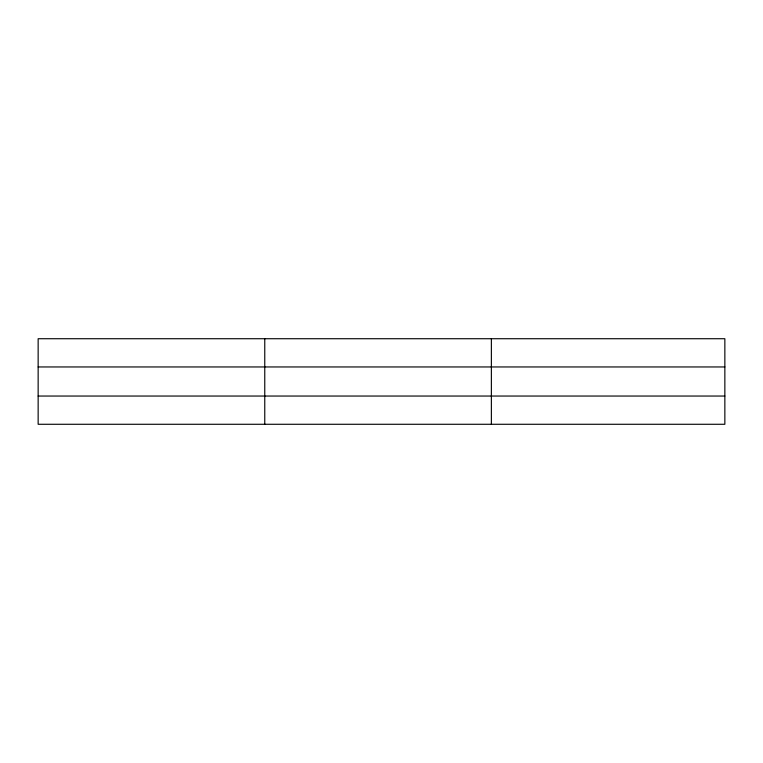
<?xml version="1.0" encoding="UTF-8"?>
<svg xmlns="http://www.w3.org/2000/svg" width="763" height="763" viewBox="0 0 763 763"><rect width="100%" height="100%" fill="white"/><g stroke="black" fill="none" stroke-linecap="round" stroke-linejoin="round"><path stroke-width="1.14" d="M264.761 338.724L264.761 424.276M491.372 338.724L491.372 424.276M724.85 366.955L724.85 338.724L38.15 338.724L38.15 424.276L724.85 424.276L724.85 366.955L38.15 366.955M38.15 396.045L724.85 396.045"/></g></svg>
